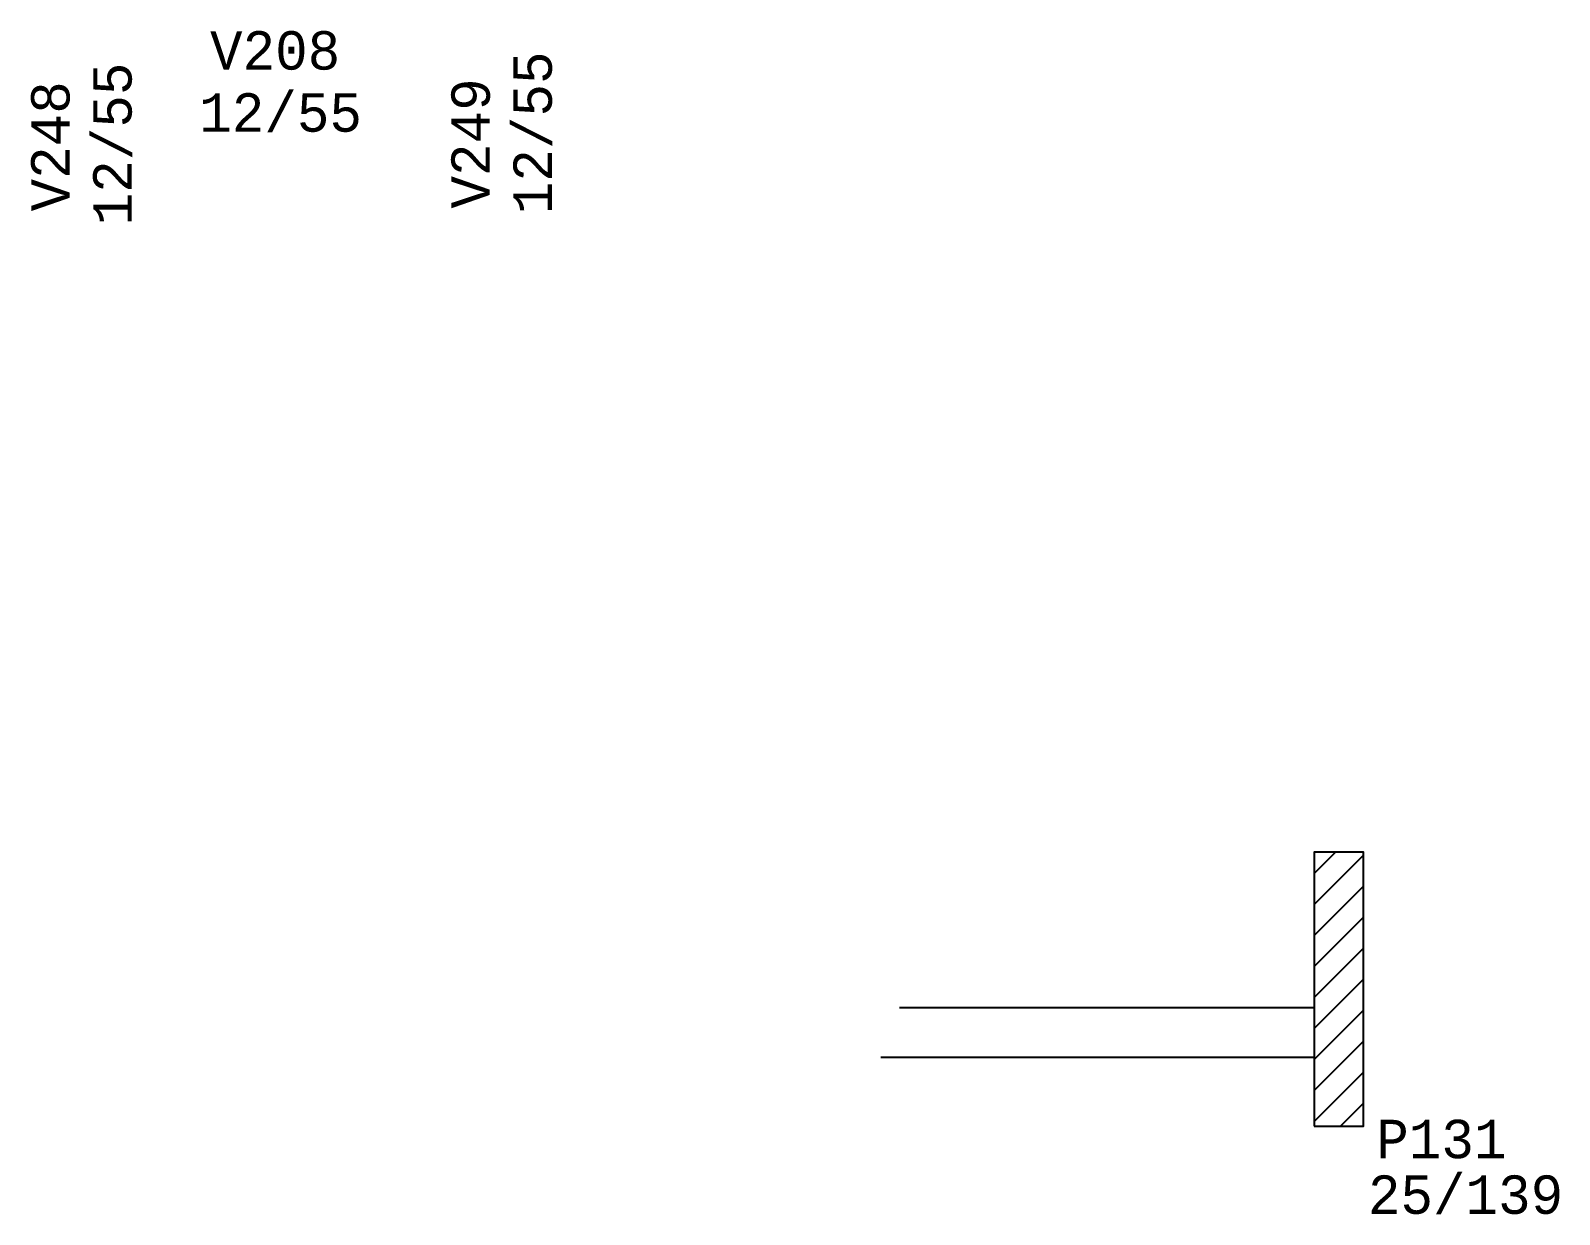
# Model space of a CAD drawing. Header units: millimetres. Extents: x -967 to 563, y -1588 to 506.
# Drawn here: x -709 to 67, y -1588 to -987 of the extents above; entities that cross this region are included whole.
import ezdxf

# ---------------------------------------------------------------- set-up
doc = ezdxf.new("R2010")
doc.units = ezdxf.units.MM
for name, color, linetype in [('1', 5, 'Continuous'), ('11', 7, 'Continuous'), ('12', 4, 'Continuous'), ('3', 2, 'Continuous'), ('8', 7, 'Continuous'), ('9', 7, 'Continuous')]:
    doc.layers.add(name, color=color, linetype=linetype)
doc.styles.add('TQS_LUCIDA_CONSOLE', font='lucon.TTF')

msp = doc.modelspace()

# ---------------------------------------------------------------- hatches: boundary and pattern name
at = {"linetype": 'ByBlock'}
h = msp.add_hatch(dxfattribs=at)
h.set_pattern_fill('ANSI31', color=4, scale=3.5)
h.set_pattern_definition([(45, (50616.241, 3637.433), (-7.857724, 7.857724), [])])
h.paths.add_polyline_path([(-57.7463, -1542.7544), (-32.7463, -1542.7544), (-32.7463, -1403.7544), (-57.7463, -1403.7544)])

# ---------------------------------------------------------------- linework, layer by layer
at = {"layer": '1'}
for points in [[(-57.7463, -1482.7544), (-268.2463, -1482.7544)], [(-277.7463, -1507.7544), (-57.7463, -1507.7544)]]:
    msp.add_lwpolyline(points, dxfattribs=at)
at = {"layer": '3'}
msp.add_lwpolyline([(-57.7463, -1542.7544), (-32.7463, -1542.7544), (-32.7463, -1403.7544), (-57.7463, -1403.7544), (-57.7463, -1542.7544)], dxfattribs=at)

# ---------------------------------------------------------------- texts
at = {"layer": '11', "linetype": 'Continuous', "style": 'TQS_LUCIDA_CONSOLE'}
for p in [(-444.7474, -1080.0167), (-658.0605, -1085.6624)]:
    msp.add_text('12/55', height=19.5, rotation=90, dxfattribs=at).set_placement(p)
msp.add_text('12/55', height=19.5, dxfattribs=at).set_placement((-623.7423, -1038.1364))
at = {"layer": '12', "linetype": 'Continuous', "style": 'TQS_LUCIDA_CONSOLE'}
msp.add_text('25/139', height=19.5, dxfattribs=at).set_placement((-30.4962, -1587.2384))
at = {"layer": '8', "linetype": 'Continuous', "style": 'TQS_LUCIDA_CONSOLE'}
msp.add_text('V208', height=19.5, dxfattribs=at).set_placement((-618.2697, -1006.6364))
for s, p in [('V248', (-689.5605, -1078.5953)), ('V249', (-476.2474, -1077.1413))]:
    msp.add_text(s, height=19.5, rotation=90, dxfattribs=at).set_placement(p)
at = {"layer": '9', "linetype": 'Continuous', "style": 'TQS_LUCIDA_CONSOLE'}
msp.add_text('P131', height=19.5, dxfattribs=at).set_placement((-26.2463, -1559.0044))

doc.saveas('drawing.dxf')
